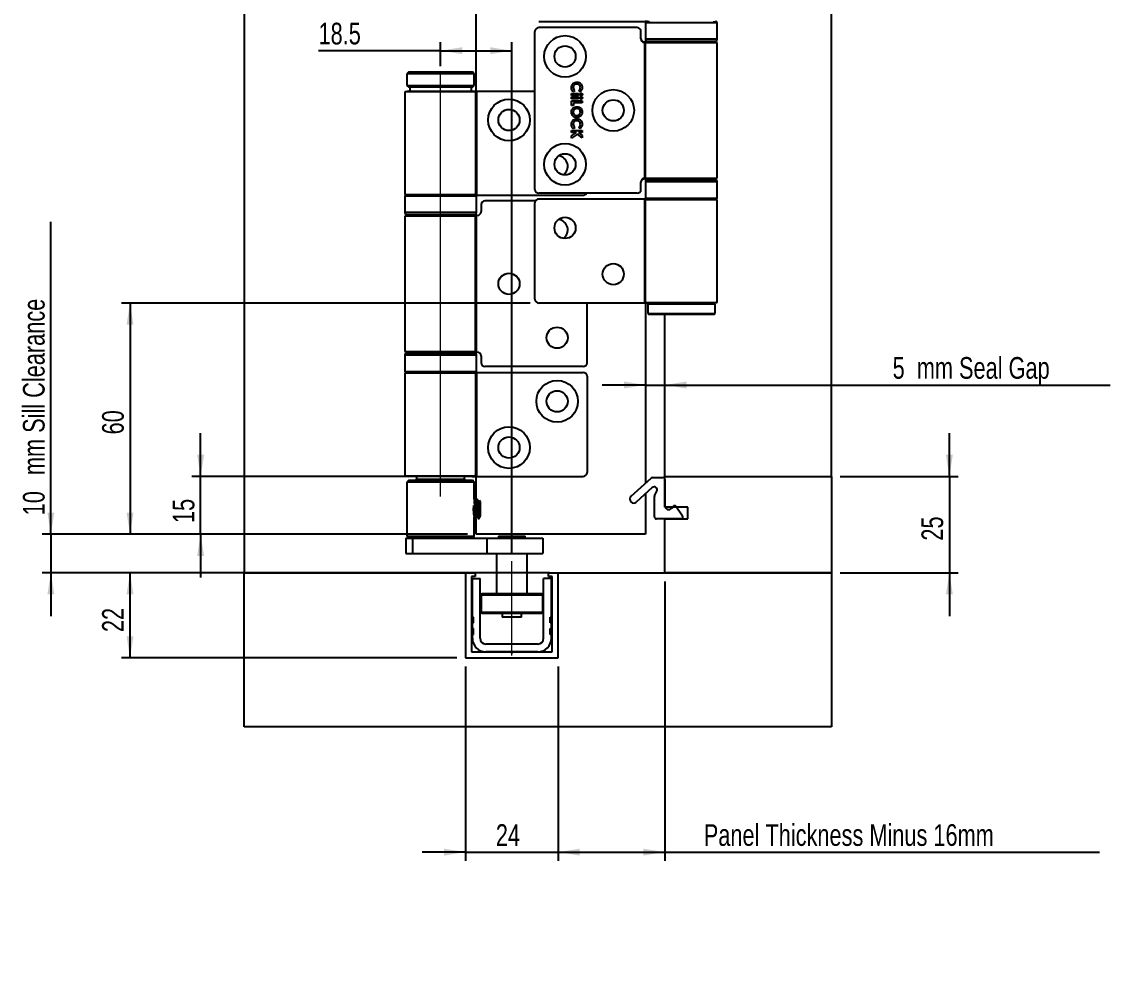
# Paper-space layout 'Sheet2' of a CAD drawing. Header units: millimetres. Extents: x 4253 to 10903, y 554 to 20469.
# Drawn here: x 4627 to 10903, y 554 to 5972 of the extents above; entities that cross this region are included whole.
import ezdxf

# ---------------------------------------------------------------- set-up
doc = ezdxf.new("R2010")
doc.units = ezdxf.units.MM
doc.linetypes.add('CENTERX2', pattern=[20.32, 12.7, -2.54, 2.54, -2.54])
doc.layers.add('FORMAT', color=7, linetype='Continuous')
doc.styles.add('SLDTEXTSTYLE0', font='TXT', dxfattribs={"width": 0.75})
doc.dimstyles.new('SLDDIMSTYLE0', dxfattribs={"dimtxt": 125, "dimasz": 125, "dimexe": 0, "dimexo": 0.0625, "dimgap": 31.25, "dimtad": 1, "dimdec": 0, "dimlfac": 0.045, "dimrnd": 1e-09, "dimzin": 12, "dimdsep": 46, "dimtxsty": 'SLDTEXTSTYLE0', "dimsah": 1, "dimcen": 0.09, "dimadec": 0, "dimazin": 3, "dimtfac": 1, "dimtmove": 0, "dimatfit": 0, "dimfxl": 1, "dimfrac": 2, "dimtolj": 1, "dimtzin": 12, "dimarcsym": 0})
doc.dimstyles.new('SLDDIMSTYLE1', dxfattribs={"dimtxt": 125, "dimasz": 125, "dimexe": 0, "dimexo": 0.0625, "dimgap": 31.25, "dimtad": 1, "dimdec": 0, "dimlfac": 0.045, "dimrnd": 1e-09, "dimzin": 12, "dimdsep": 46, "dimtxsty": 'SLDTEXTSTYLE0', "dimsah": 1, "dimcen": 0.09, "dimadec": 0, "dimazin": 3, "dimtfac": 1, "dimtofl": 0, "dimtmove": 0, "dimatfit": 3, "dimfxl": 1, "dimfrac": 2, "dimtolj": 1, "dimtzin": 12, "dimarcsym": 0})
doc.dimstyles.new('SLDDIMSTYLE2', dxfattribs={"dimtxt": 125, "dimasz": 125, "dimexe": 0, "dimexo": 0.0625, "dimgap": 31.25, "dimtad": 1, "dimdec": 1, "dimlfac": 0.045, "dimrnd": 1e-09, "dimzin": 12, "dimdsep": 46, "dimtxsty": 'SLDTEXTSTYLE0', "dimsah": 1, "dimcen": 0.09, "dimadec": 0, "dimazin": 3, "dimtfac": 1, "dimtofl": 0, "dimtmove": 0, "dimatfit": 3, "dimfxl": 1, "dimfrac": 2, "dimtolj": 1, "dimtzin": 12, "dimarcsym": 0})

# ---------------------------------------------------------------- blocks, each defined once
blk = doc.blocks.new('_D_35')
at = {"layer": 'FORMAT', "color": 7, "ltscale": 50}
for p, q in [((7041.8, 5715.5), (7041.8, 5855.3)), ((7452.9, 2911), (7452.9, 5855.3)), ((7041.8, 5805.3), (6338, 5805.3)), ((7041.8, 5805.3), (7452.9, 5805.3))]:
    blk.add_line(p, q, dxfattribs=at)
for points in [[(7041.8, 5805.3), (7166.8, 5785.3), (7166.8, 5825.3)], [(7452.9, 5805.3), (7327.9, 5825.3), (7327.9, 5785.3)]]:
    blk.add_solid(points, dxfattribs=at)
at = {"layer": 'FORMAT', "color": 7, "ltscale": 50, "insert": (6338, 5966.5), "char_height": 125, "attachment_point": 1, "style": 'SLDTEXTSTYLE0'}
blk.add_mtext('18.5', dxfattribs=at)
blk = doc.blocks.new('_D_36')
at = {"layer": 'FORMAT', "color": 7, "ltscale": 50}
for p, q in [((5658.3, 3349.9), (5658.3, 3599.9)), ((7173.2, 3349.9), (5608.3, 3349.9)), ((5658.3, 3016.6), (5658.3, 3349.9)), ((7196.2, 3016.6), (5608.3, 3016.6)), ((5658.3, 3016.6), (5658.3, 2766.6))]:
    blk.add_line(p, q, dxfattribs=at)
for points in [[(5658.3, 3349.9), (5678.3, 3474.9), (5638.3, 3474.9)], [(5658.3, 3016.6), (5638.3, 2891.6), (5678.3, 2891.6)]]:
    blk.add_solid(points, dxfattribs=at)
at = {"layer": 'FORMAT', "color": 7, "ltscale": 50, "insert": (5497.2, 3081.5), "char_height": 125, "attachment_point": 1, "rotation": 90, "style": 'SLDTEXTSTYLE0'}
blk.add_mtext('15', dxfattribs=at)
blk = doc.blocks.new('_D_37')
at = {"layer": 'FORMAT', "color": 7, "ltscale": 50}
for p, q in [((4794.7, 3016.6), (4794.7, 4817.6)), ((7196.2, 3016.6), (4744.7, 3016.6)), ((4794.7, 3016.6), (4794.7, 2794.4)), ((7669.6, 2794.4), (4744.7, 2794.4)), ((4794.7, 2794.4), (4794.7, 2544.4))]:
    blk.add_line(p, q, dxfattribs=at)
for points in [[(4794.7, 3016.6), (4814.7, 3141.6), (4774.7, 3141.6)], [(4794.7, 2794.4), (4774.7, 2669.4), (4814.7, 2669.4)]]:
    blk.add_solid(points, dxfattribs=at)
at = {"layer": 'FORMAT', "color": 7, "ltscale": 50, "char_height": 125, "attachment_point": 1, "rotation": 90, "style": 'SLDTEXTSTYLE0'}
for s, insert in [('mm Sill Clearance', (4633.6, 3357.7)), ('10', (4633.6, 3126.1))]:
    blk.add_mtext(s, dxfattribs=dict(at, insert=insert))
blk = doc.blocks.new('_D_38')
at = {"layer": 'FORMAT', "color": 7, "ltscale": 50}
for p, q in [((8224, 3877.3), (7974, 3877.3)), ((8224, 3877.3), (8335.1, 3877.3)), ((8335.1, 3877.3), (10903.2, 3877.3))]:
    blk.add_line(p, q, dxfattribs=at)
for points in [[(8224, 3877.3), (8099, 3897.3), (8099, 3857.3)], [(8335.1, 3877.3), (8460.1, 3857.3), (8460.1, 3897.3)]]:
    blk.add_solid(points, dxfattribs=at)
at = {"layer": 'FORMAT', "color": 7, "ltscale": 50, "char_height": 125, "attachment_point": 1, "style": 'SLDTEXTSTYLE0'}
for s, insert in [('5', (9648.3, 4038.4)), ('mm Seal Gap', (9787.6, 4038.4))]:
    blk.add_mtext(s, dxfattribs=dict(at, insert=insert))
blk = doc.blocks.new('_D_39')
at = {"layer": 'FORMAT', "color": 7, "ltscale": 50}
for p, q in [((9975.8, 3349.9), (9975.8, 3599.9)), ((9345.1, 3349.9), (10025.8, 3349.9)), ((9975.8, 3349.9), (9975.8, 2794.4)), ((9345.1, 2794.4), (10025.8, 2794.4)), ((9975.8, 2794.4), (9975.8, 2544.4))]:
    blk.add_line(p, q, dxfattribs=at)
for points in [[(9975.8, 3349.9), (9995.8, 3474.9), (9955.8, 3474.9)], [(9975.8, 2794.4), (9955.8, 2669.4), (9995.8, 2669.4)]]:
    blk.add_solid(points, dxfattribs=at)
at = {"layer": 'FORMAT', "color": 7, "ltscale": 50, "insert": (9814.6, 2979.8), "char_height": 125, "attachment_point": 1, "rotation": 90, "style": 'SLDTEXTSTYLE0'}
blk.add_mtext('25', dxfattribs=at)
blk = doc.blocks.new('_D_40')
at = {"layer": 'FORMAT', "color": 7, "ltscale": 50}
for p, q in [((7186.2, 2253.3), (7186.2, 1133.3)), ((7719.6, 2253.3), (7719.6, 1133.3)), ((7186.2, 1183.3), (6936.2, 1183.3)), ((7186.2, 1183.3), (7719.6, 1183.3)), ((7719.6, 1183.3), (7969.6, 1183.3))]:
    blk.add_line(p, q, dxfattribs=at)
for points in [[(7186.2, 1183.3), (7061.2, 1203.3), (7061.2, 1163.3)], [(7719.6, 1183.3), (7844.6, 1163.3), (7844.6, 1203.3)]]:
    blk.add_solid(points, dxfattribs=at)
at = {"layer": 'FORMAT', "color": 7, "ltscale": 50, "insert": (7360.5, 1344.4), "char_height": 125, "attachment_point": 1, "style": 'SLDTEXTSTYLE0'}
blk.add_mtext('24', dxfattribs=at)
blk = doc.blocks.new('_D_41')
at = {"layer": 'FORMAT', "color": 7, "ltscale": 50}
for p, q in [((7136.2, 2794.4), (5201.1, 2794.4)), ((5251.1, 2303.3), (5251.1, 2794.4)), ((7136.2, 2303.3), (5201.1, 2303.3))]:
    blk.add_line(p, q, dxfattribs=at)
for points in [[(5251.1, 2794.4), (5231.1, 2669.4), (5271.1, 2669.4)], [(5251.1, 2303.3), (5271.1, 2428.3), (5231.1, 2428.3)]]:
    blk.add_solid(points, dxfattribs=at)
at = {"layer": 'FORMAT', "color": 7, "ltscale": 50, "insert": (5090, 2452.5), "char_height": 125, "attachment_point": 1, "rotation": 90, "style": 'SLDTEXTSTYLE0'}
blk.add_mtext('22', dxfattribs=at)
blk = doc.blocks.new('_D_42')
at = {"layer": 'FORMAT', "color": 1, "ltscale": 50}
for p, q in [((8335.1, 2744.4), (8335.1, 1133.3)), ((7719.6, 2253.3), (7719.6, 1133.3)), ((7719.6, 1183.3), (8335.1, 1183.3)), ((8335.1, 1183.3), (10842.1, 1183.3))]:
    blk.add_line(p, q, dxfattribs=at)
for points in [[(7719.6, 1183.3), (7844.6, 1163.3), (7844.6, 1203.3)], [(8335.1, 1183.3), (8210.1, 1203.3), (8210.1, 1163.3)]]:
    blk.add_solid(points, dxfattribs=at)
at = {"layer": 'FORMAT', "color": 1, "ltscale": 50, "insert": (8559.7, 1344.4), "char_height": 125, "attachment_point": 1, "style": 'SLDTEXTSTYLE0'}
blk.add_mtext('Panel Thickness Minus 16mm', dxfattribs=at)
blk = doc.blocks.new('_D_43')
at = {"layer": 'FORMAT', "color": 7, "ltscale": 50}
for p, q in [((7558.5, 4349.9), (5201.1, 4349.9)), ((5251.1, 4349.9), (5251.1, 3016.6)), ((7196.2, 3016.6), (5201.1, 3016.6))]:
    blk.add_line(p, q, dxfattribs=at)
for points in [[(5251.1, 4349.9), (5231.1, 4224.9), (5271.1, 4224.9)], [(5251.1, 3016.6), (5271.1, 3141.6), (5231.1, 3141.6)]]:
    blk.add_solid(points, dxfattribs=at)
at = {"layer": 'FORMAT', "color": 7, "ltscale": 50, "insert": (5090, 3592.3), "char_height": 125, "attachment_point": 1, "rotation": 90, "style": 'SLDTEXTSTYLE0'}
blk.add_mtext('60', dxfattribs=at)

psp = doc.layouts.new('Sheet2')

# ---------------------------------------------------------------- linework, layer by layer
at = {"color": 7, "linetype": 'Continuous', "lineweight": 25, "ltscale": 50}
for p, q in [((5908.46, 17349.92), (5908.46, 2794.37)), ((7246.24, 5572.14), (7246.24, 14683.26)), ((9295.13, 3349.92), (9295.13, 8932.74)), ((8229.58, 5972.14), (7608.46, 5972.14)), ((8246.24, 5972.14), (8224.02, 5976.06)), ((8224.02, 5972.14), (8224.02, 5855.48)), ((8224.02, 5966.59), (8224.02, 5873.12)), ((8637.35, 5966.59), (8224.02, 5966.59)), ((8615.13, 5972.14), (8637.35, 5976.06)), ((8637.35, 5873.12), (8637.35, 5966.59)), ((7586.24, 5005.48), (7586.24, 5916.59)), ((8175.13, 5938.81), (7608.46, 5938.81)), ((8197.35, 5874.12), (8197.35, 5916.59)), ((8219.58, 5854.86), (8223.09, 5855.48)), ((8219.58, 5855.48), (8219.58, 5854.86)), ((8219.58, 5855.48), (8223.09, 5855.48)), ((8219.58, 5069.84), (8219.58, 5852.23)), ((8223.09, 5855.48), (8238.46, 5855.48)), ((8224.02, 5873.12), (8637.35, 5873.12)), ((8224.02, 5851.56), (8246.24, 5855.48)), ((8224.02, 5851.56), (8224.02, 5852.23)), ((8637.35, 5851.56), (8224.02, 5851.56)), ((8224.02, 5070.51), (8224.02, 5851.56)), ((8224.36, 5871.22), (8228.06, 5861.03)), ((8637.02, 5871.22), (8224.36, 5871.22)), ((8228.06, 5861.03), (8610.02, 5861.03)), ((8236.44, 5861.03), (8238.46, 5855.48)), ((8622.91, 5855.48), (8238.46, 5855.48)), ((8610.02, 5861.03), (8633.31, 5861.03)), ((8637.35, 5851.56), (8615.13, 5855.48)), ((8622.91, 5855.48), (8624.93, 5861.03)), ((8633.31, 5861.03), (8637.02, 5871.22)), ((8637.35, 5070.51), (8637.35, 5851.56)), ((6858.46, 5683.26), (6847.35, 5672.14)), ((6847.35, 5672.14), (6847.35, 5605.48)), ((7032.07, 5672.14), (6847.35, 5672.14)), ((6858.46, 5683.26), (7032.63, 5683.26)), ((7236.24, 5672.14), (7032.07, 5672.14)), ((7032.63, 5683.26), (7225.13, 5683.26)), ((7236.24, 5672.14), (7225.13, 5683.26)), ((7236.24, 5605.48), (7236.24, 5672.14)), ((6847.35, 5605.48), (6858.46, 5594.37)), ((6847.35, 5605.48), (7032.07, 5605.48)), ((7032.63, 5594.37), (6858.46, 5594.37)), ((6864.02, 5594.37), (6864.02, 5572.14)), ((7032.07, 5605.48), (7236.24, 5605.48)), ((7225.13, 5594.37), (7032.63, 5594.37)), ((7219.58, 5572.14), (7219.58, 5594.37)), ((7225.13, 5594.37), (7236.24, 5605.48)), ((6857.35, 5572.14), (6835.13, 5568.23)), ((6835.13, 5568.23), (6835.13, 4976.06)), ((7245.13, 5568.23), (6835.13, 5568.23)), ((6857.35, 5572.14), (7223.21, 5572.14)), ((7223.21, 5572.14), (7586.24, 5572.14)), ((7245.13, 4976.06), (7245.13, 5568.23)), ((7249.5, 5567.57), (7249.5, 4976.71)), ((7797.35, 5547.7), (7797.35, 5558.47)), ((7797.35, 5558.47), (7836.76, 5558.47)), ((7836.76, 5547.7), (7797.35, 5547.7)), ((7797.35, 5538.47), (7836.76, 5538.47)), ((7797.35, 5527.7), (7797.35, 5538.47)), ((7836.76, 5527.7), (7797.35, 5527.7)), ((7815.31, 5574.83), (7807.27, 5567.17)), ((7836.76, 5558.47), (7836.76, 5547.7)), ((7836.76, 5538.47), (7836.76, 5527.7)), ((7846.94, 5566.93), (7839.4, 5574.83)), ((7797.35, 5488.47), (7797.35, 5516.16)), ((7797.35, 5516.16), (7857.35, 5516.16)), ((7808.12, 5488.47), (7797.35, 5488.47)), ((7808.12, 5505.39), (7808.12, 5488.47)), ((7857.35, 5505.39), (7808.12, 5505.39)), ((7857.35, 5516.16), (7857.35, 5505.39)), ((7797.35, 5333.85), (7797.35, 5344.62)), ((7797.35, 5344.62), (7857.35, 5344.62)), ((7815.31, 5363.29), (7807.27, 5355.63)), ((7846.94, 5355.39), (7839.4, 5363.29)), ((7857.35, 5344.62), (7857.35, 5333.85)), ((7825.49, 5333.85), (7797.35, 5333.85)), ((7797.35, 5314.13), (7825.49, 5333.85)), ((7830.82, 5324.62), (7797.35, 5301.16)), ((7797.35, 5301.16), (7797.35, 5314.13)), ((7857.35, 5303.24), (7830.82, 5324.62)), ((7836.24, 5333.85), (7857.35, 5316.83)), ((7857.35, 5333.85), (7836.24, 5333.85)), ((7857.35, 5316.83), (7857.35, 5303.24)), ((8197.35, 5005.48), (8197.35, 5047.94)), ((8223.09, 5066.59), (8219.58, 5067.21)), ((8219.58, 5067.21), (8219.58, 5066.59)), ((8223.09, 5066.59), (8219.58, 5066.59)), ((8238.46, 5066.59), (8223.09, 5066.59)), ((8246.24, 5066.59), (8224.02, 5070.51)), ((8224.02, 5070.51), (8637.35, 5070.51)), ((8224.02, 5069.84), (8224.02, 5070.51)), ((8224.02, 5066.59), (8224.02, 4949.92)), ((8224.02, 5048.94), (8224.02, 4955.48)), ((8504.26, 5048.94), (8224.02, 5048.94)), ((8228.06, 5061.03), (8224.36, 5050.84)), ((8224.36, 5050.84), (8504.14, 5050.84)), ((8633.31, 5061.03), (8228.06, 5061.03)), ((8238.46, 5066.59), (8236.44, 5061.03)), ((8238.46, 5066.59), (8622.91, 5066.59)), ((8504.14, 5050.84), (8637.02, 5050.84)), ((8637.35, 5048.94), (8504.26, 5048.94)), ((8615.13, 5066.59), (8637.35, 5070.51)), ((8624.93, 5061.03), (8622.91, 5066.59)), ((8637.02, 5050.84), (8633.31, 5061.03)), ((8637.35, 4955.48), (8637.35, 5048.94)), ((6835.13, 4976.06), (6857.35, 4972.14)), ((6835.13, 4976.06), (7245.13, 4976.06)), ((6835.13, 4966.59), (6835.13, 4873.12)), ((6878.81, 4966.59), (6835.13, 4966.59)), ((6840.69, 4972.14), (6883.19, 4972.14)), ((7248.46, 4966.59), (6878.81, 4966.59)), ((6883.19, 4972.14), (7240.13, 4972.14)), ((7240.13, 4972.14), (7864.02, 4972.14)), ((7246.24, 4971.03), (7246.24, 4972.14)), ((7248.46, 4873.12), (7248.46, 4966.59)), ((8175.13, 4983.26), (7608.46, 4983.26)), ((7275.13, 4916.59), (7275.13, 4877.7)), ((7589.22, 4938.81), (7297.35, 4938.81)), ((7586.24, 4372.14), (7586.24, 4927.7)), ((8229.58, 4949.92), (7608.46, 4949.92)), ((8219.58, 4945.22), (8224.02, 4946)), ((8219.58, 4354.62), (8219.58, 4945.22)), ((8224.02, 4955.48), (8504.26, 4955.48)), ((8224.02, 4946), (8246.24, 4949.92)), ((8637.35, 4946), (8224.02, 4946)), ((8224.02, 4353.84), (8224.02, 4946)), ((8502.29, 4949.92), (8229.58, 4949.92)), ((8631.8, 4949.92), (8502.29, 4949.92)), ((8504.26, 4955.48), (8637.35, 4955.48)), ((8637.35, 4946), (8615.13, 4949.92)), ((8637.35, 4353.84), (8637.35, 4946)), ((6835.13, 4873.12), (6878.81, 4873.12)), ((6857.35, 4855.48), (6835.13, 4851.56)), ((6835.13, 4851.56), (6835.13, 4070.51)), ((7243.95, 4851.56), (6835.13, 4851.56)), ((6835.47, 4871.22), (6839.18, 4861.03)), ((6879.07, 4871.22), (6835.47, 4871.22)), ((6839.18, 4861.03), (7244.42, 4861.03)), ((6847.55, 4861.03), (6849.58, 4855.48)), ((7231.5, 4855.48), (6849.58, 4855.48)), ((6878.81, 4873.12), (7248.46, 4873.12)), ((7248.13, 4871.22), (6879.07, 4871.22)), ((7222.21, 4855.48), (7243.95, 4851.56)), ((7249.5, 4855.48), (7231.5, 4855.48)), ((7234.02, 4855.48), (7236.04, 4861.03)), ((7243.95, 4070.51), (7243.95, 4851.56)), ((7244.42, 4861.03), (7248.13, 4871.22)), ((7246.24, 4855.48), (7246.24, 4866.04)), ((7249.5, 4066.59), (7249.5, 4855.48)), ((7252.91, 4855.48), (7249.5, 4855.48)), ((8242.91, 4349.92), (7608.46, 4349.92)), ((7886.24, 4005.48), (7886.24, 4349.92)), ((8224.02, 4353.84), (8219.58, 4354.62)), ((8224.02, 4353.84), (8637.35, 4353.84)), ((8246.24, 4349.92), (8224.02, 4353.84)), ((8224.02, 4349.92), (8224.02, 3310.74)), ((8242.91, 4349.92), (8236.24, 4343.26)), ((8236.24, 4343.26), (8236.24, 4289.92)), ((8573, 4343.26), (8236.24, 4343.26)), ((8242.91, 4349.92), (8568.12, 4349.92)), ((8568.12, 4349.92), (8618.46, 4349.92)), ((8625.13, 4343.26), (8573, 4343.26)), ((8615.13, 4349.92), (8637.35, 4353.84)), ((8625.13, 4343.26), (8618.46, 4349.92)), ((8625.13, 4289.92), (8625.13, 4343.26)), ((8236.24, 4289.92), (8242.91, 4283.26)), ((8236.24, 4289.92), (8573, 4289.92)), ((8568.12, 4283.26), (8242.91, 4283.26)), ((8335.13, 3349.92), (8335.13, 4283.26)), ((8618.46, 4283.26), (8568.12, 4283.26)), ((8573, 4289.92), (8625.13, 4289.92)), ((8618.46, 4283.26), (8625.13, 4289.92)), ((6835.13, 4070.51), (6857.35, 4066.59)), ((6835.13, 4070.51), (7243.95, 4070.51)), ((6835.13, 4048.94), (6835.13, 3955.48)), ((7248.46, 4048.94), (6835.13, 4048.94)), ((6839.18, 4061.03), (6835.47, 4050.84)), ((6835.47, 4050.84), (7248.13, 4050.84)), ((7116.4, 4061.03), (6839.18, 4061.03)), ((6849.58, 4066.59), (6847.55, 4061.03)), ((6849.58, 4066.59), (6862.96, 4066.59)), ((6862.96, 4066.59), (7231.5, 4066.59)), ((7244.42, 4061.03), (7116.4, 4061.03)), ((7243.95, 4070.51), (7222.21, 4066.59)), ((7231.5, 4066.59), (7249.5, 4066.59)), ((7236.04, 4061.03), (7234.02, 4066.59)), ((7248.13, 4050.84), (7244.42, 4061.03)), ((7246.24, 4056.03), (7246.24, 4066.59)), ((7248.46, 3955.48), (7248.46, 4048.94)), ((7249.5, 4066.59), (7252.91, 4066.59)), ((7275.13, 4044.37), (7275.13, 4005.48)), ((6835.13, 3955.48), (7248.46, 3955.48)), ((7864.02, 3983.26), (7297.35, 3983.26)), ((6857.35, 3949.92), (6835.13, 3946)), ((6835.13, 3946), (6835.13, 3353.84)), ((7245.13, 3946), (6835.13, 3946)), ((7240.13, 3949.92), (6840.69, 3949.92)), ((7240.13, 3949.92), (7864.02, 3949.92)), ((7245.13, 3353.84), (7245.13, 3946)), ((7246.24, 3949.92), (7246.24, 3951.03)), ((7249.5, 3945.35), (7249.5, 3354.49)), ((7886.24, 3927.7), (7886.24, 3372.14)), ((6835.13, 3353.84), (6857.35, 3349.92)), ((6835.13, 3353.84), (7245.13, 3353.84)), ((6858.46, 3327.7), (6847.35, 3316.59)), ((7223.21, 3349.92), (6857.35, 3349.92)), ((6858.46, 3327.7), (7225.13, 3327.7)), ((6902.91, 3349.92), (6902.91, 3334.37)), ((6902.91, 3334.37), (7180.69, 3334.37)), ((7180.69, 3334.37), (7180.69, 3349.92)), ((7223.21, 3349.92), (7864.02, 3349.92)), ((7236.24, 3316.59), (7225.13, 3327.7)), ((7246.24, 3207.18), (7246.24, 3349.92)), ((8140.26, 3235.33), (8256.96, 3340.4)), ((8264.4, 3343.26), (8324.02, 3343.26)), ((8335.13, 3349.92), (9295.13, 3349.92)), ((8335.13, 3172.14), (8335.13, 3349.92)), ((8335.13, 3332.14), (8335.13, 3181.03)), ((9295.13, 3349.92), (9295.13, 2794.37)), ((6847.35, 3316.59), (6847.35, 3005.48)), ((7236.24, 3316.59), (6847.35, 3316.59)), ((7236.24, 3216.59), (7236.24, 3316.59)), ((8262.5, 3285.59), (8170, 3202.3)), ((8276.17, 3238.17), (8289.1, 3265.9)), ((7253.82, 3216.59), (7251.6, 3216.59)), ((7270.32, 3205.48), (7266.43, 3211.04)), ((7270.32, 3205.48), (7270.32, 3122.97)), ((8224.02, 3250.94), (8224.02, 3016.59)), ((8275.13, 3116.59), (8275.13, 3233.47)), ((8468.46, 3172.14), (8335.13, 3172.14)), ((8374.73, 3167.19), (8382.43, 3176.85)), ((8400.22, 3176.3), (8437.57, 3122.96)), ((8468.46, 3105.48), (8468.46, 3172.14)), ((7236.24, 3005.48), (7236.24, 3114.99)), ((7242.71, 3105.48), (7244.93, 3105.48)), ((7246.24, 3016.59), (7246.24, 3105.62)), ((7262.54, 3105.57), (7263.54, 3107.05)), ((7262.54, 3105.57), (7262.54, 3105.48)), ((8428.46, 3105.48), (8286.24, 3105.48)), ((8335.13, 2794.37), (8335.13, 3105.48)), ((8335.13, 3105.48), (8468.46, 3105.48)), ((8224.02, 3016.59), (7246.24, 3016.59)), ((6841.8, 2994.37), (6841.8, 2905.48)), ((6841.8, 2994.37), (6880.34, 2994.37)), ((6847.35, 3005.48), (6858.46, 2994.37)), ((6847.35, 3005.48), (7236.24, 3005.48)), ((6880.34, 2994.37), (6880.34, 2905.48)), ((6880.34, 2994.37), (7309.39, 2994.37)), ((7225.13, 2994.37), (7236.24, 3005.48)), ((7309.39, 2994.37), (7309.39, 2905.48)), ((7309.39, 2994.37), (7630.69, 2994.37)), ((7375.69, 3005.48), (7375.69, 2994.37)), ((7375.69, 3005.48), (7530.13, 3005.48)), ((7530.13, 2994.37), (7530.13, 3005.48)), ((7630.69, 2994.37), (7630.69, 2905.48)), ((6841.8, 2905.48), (6880.34, 2905.48)), ((6880.34, 2905.48), (7309.39, 2905.48)), ((6930.69, 2905.48), (6930.69, 2904.37)), ((7152.91, 2904.37), (6930.69, 2904.37)), ((7152.91, 2904.37), (7152.91, 2905.48)), ((7309.39, 2905.48), (7630.69, 2905.48)), ((7364.02, 2905.48), (7364.02, 2672.14)), ((7541.8, 2672.14), (7541.8, 2905.48)), ((5908.46, 1905.48), (5908.46, 2794.37)), ((5908.46, 2794.37), (7186.24, 2794.37)), ((7186.24, 2794.37), (7186.24, 2303.26)), ((7186.24, 2794.37), (7241.8, 2794.37)), ((7241.8, 2772.14), (7219.58, 2772.14)), ((7219.58, 2772.14), (7219.58, 2338.81)), ((7241.8, 2794.37), (7241.8, 2772.14)), ((7664.02, 2772.14), (7664.02, 2794.37)), ((7664.02, 2794.37), (7719.58, 2794.37)), ((7686.24, 2772.14), (7664.02, 2772.14)), ((7686.24, 2338.81), (7686.24, 2772.14)), ((7719.58, 2303.26), (7719.58, 2794.37)), ((7719.58, 2794.37), (9295.13, 2794.37)), ((9295.13, 2794.37), (8335.13, 2794.37)), ((9295.13, 2794.37), (9295.13, 1905.48)), ((7225.13, 2538.81), (7225.13, 2761.03)), ((7225.13, 2761.03), (7269.58, 2761.03)), ((7269.58, 2416.59), (7269.58, 2761.03)), ((7636.24, 2416.59), (7636.24, 2761.03)), ((7680.69, 2761.03), (7636.24, 2761.03)), ((7680.69, 2538.81), (7680.69, 2761.03)), ((7275.13, 2665.48), (7275.13, 2567.7)), ((7630.69, 2665.48), (7275.13, 2665.48)), ((7630.69, 2567.7), (7630.69, 2665.48)), ((7231.8, 2538.81), (7225.13, 2538.81)), ((7231.8, 2505.48), (7231.8, 2538.81)), ((7275.13, 2567.7), (7630.69, 2567.7)), ((7397.91, 2561.03), (7397.91, 2538.81)), ((7507.91, 2538.81), (7397.91, 2538.81)), ((7507.91, 2538.81), (7507.91, 2561.03)), ((7674.02, 2538.81), (7680.69, 2538.81)), ((7674.02, 2505.48), (7674.02, 2538.81)), ((7225.13, 2472.14), (7225.13, 2505.48)), ((7225.13, 2505.48), (7231.8, 2505.48)), ((7231.8, 2472.14), (7225.13, 2472.14)), ((7231.8, 2438.81), (7231.8, 2472.14)), ((7680.69, 2505.48), (7674.02, 2505.48)), ((7674.02, 2472.14), (7680.69, 2472.14)), ((7674.02, 2438.81), (7674.02, 2472.14)), ((7680.69, 2472.14), (7680.69, 2505.48)), ((7225.13, 2416.59), (7225.13, 2438.81)), ((7225.13, 2438.81), (7231.8, 2438.81)), ((7680.69, 2438.81), (7674.02, 2438.81)), ((7680.69, 2416.59), (7680.69, 2438.81)), ((7219.58, 2338.81), (7444.02, 2338.81)), ((7602.91, 2383.26), (7302.91, 2383.26)), ((7602.91, 2338.81), (7302.91, 2338.81)), ((7444.02, 2338.81), (7452.91, 2329.92)), ((7452.91, 2329.92), (7461.8, 2338.81)), ((7461.8, 2338.81), (7686.24, 2338.81)), ((7186.24, 2303.26), (7719.58, 2303.26)), ((9295.13, 1905.48), (5908.46, 1905.48))]:
    psp.add_line(p, q, dxfattribs=at)
at = {"color": 7, "linetype": 'Continuous', "lineweight": 25, "ltscale": 50, "flags": 128}
psp.add_lwpolyline([(7251.6, 3215.98), (7251.83, 3216.42), (7252.81, 3211.49), (7253.57, 3203.53), (7254.35, 3192.48), (7255.43, 3172.64), (7256.52, 3151.89), (7257.49, 3133.56), (7258.53, 3118.33), (7259.51, 3108.69), (7260.54, 3105.49), (7261.53, 3109.26), (7261.53, 3109.26)], dxfattribs=at)
at = {"color": 7, "linetype": 'Continuous', "lineweight": 25, "ltscale": 2500}
for centre, radius in [((7759.58, 5772.14), 120), ((7759.58, 5772.14), 61.11), ((7436.24, 5405.48), 120), ((8037.35, 5461.03), 120), ((7436.24, 5405.48), 61.11), ((8037.35, 5461.03), 61.11), ((7759.58, 5149.92), 120), ((7759.58, 5149.92), 61.11), ((7759.58, 4783.26), 61.11), ((7436.24, 4461.03), 61.11), ((8037.35, 4516.59), 61.11), ((7714.02, 4149.92), 61.11), ((7714.02, 3783.26), 120), ((7714.02, 3783.26), 61.11), ((7436.24, 3516.59), 120), ((7436.24, 3516.59), 61.11)]:
    psp.add_circle(centre, radius, dxfattribs=at)
for centre, radius, start, end in [((8229.58, 5966.59), 5.56, 90, 180), ((8631.8, 5966.59), 5.56, 0, 90), ((7608.46, 5916.59), 22.22, 90, 180), ((8175.13, 5916.59), 22.22, 0, 90), ((8219.58, 5877.7), 22.22, 180, 270), ((8229.58, 5873.12), 5.56, 180, 200), ((8631.8, 5873.12), 5.56, 340, 0), ((7714.02, 5138.81), 61.11, 306.26714, 81.146782), ((8219.58, 5044.37), 22.22, 90, 180), ((8229.58, 5048.94), 5.56, 160, 180), ((8631.8, 5048.94), 5.56, 0, 20), ((6840.69, 4966.59), 5.56, 90, 180), ((7242.91, 4966.59), 5.56, 0, 90), ((7608.46, 5005.48), 22.22, 180, 270), ((7864.02, 4994.37), 22.22, 270, 330), ((8175.13, 5005.48), 22.22, 270, 0), ((7297.35, 4916.59), 22.22, 90, 180), ((7608.46, 4927.7), 22.22, 90, 180), ((8229.58, 4955.48), 5.56, 180, 270), ((8631.8, 4955.48), 5.56, 270, 0), ((6840.69, 4873.12), 5.56, 180, 200), ((7242.91, 4873.12), 5.56, 340, 0), ((7252.91, 4877.7), 22.22, 270, 0), ((7714.02, 4772.14), 61.11, 306.26714, 81.146782), ((7608.46, 4372.14), 22.22, 180, 270), ((6840.69, 4048.94), 5.56, 160, 180), ((7242.91, 4048.94), 5.56, 0, 20), ((7252.91, 4044.37), 22.22, 0, 90), ((6840.69, 3955.48), 5.56, 180, 270), ((7242.91, 3955.48), 5.56, 270, 0), ((7297.35, 4005.48), 22.22, 180, 270), ((7864.02, 4005.48), 22.22, 270, 0), ((7864.02, 3927.7), 22.22, 0, 90), ((6896.24, 3334.37), 6.67, 270, 0), ((7187.35, 3334.37), 6.67, 180, 270), ((7864.02, 3372.14), 22.22, 270, 0), ((8264.4, 3332.14), 11.11, 90, 132), ((8324.02, 3332.14), 11.11, 0, 90), ((8273.8, 3273.04), 16.89, 335, 132), ((8155.13, 3218.81), 22.22, 132, 312), ((8286.24, 3233.47), 11.11, 155, 180), ((8357.35, 3181.03), 22.22, 180, 321.455427), ((8391.12, 3169.92), 11.11, 35, 141.455427), ((8286.24, 3116.59), 11.11, 180, 270), ((8428.46, 3116.59), 11.11, 270, 35), ((7281.8, 2665.48), 6.67, 90, 180), ((7624.02, 2665.48), 6.67, 0, 90), ((7281.8, 2567.7), 6.67, 180, 270), ((7624.02, 2567.7), 6.67, 270, 0), ((7302.91, 2416.59), 77.78, 180, 270), ((7302.91, 2416.59), 33.33, 180, 270), ((7602.91, 2416.59), 33.33, 270, 0), ((7602.91, 2416.59), 77.78, 270, 0)]:
    psp.add_arc(centre, radius, start, end, dxfattribs=at)
for centre, major_axis, ratio, start_param, end_param in [((8219.58, 5874.12), (0, -22.57), 0.9848078, 4.712389, 6.0935967), ((8224.02, 5986.95), (-187.13, -33), 0.7016738, 1.401902, 1.4241255), ((8219.58, 5047.94), (0, -22.57), 0.9848078, 3.3311813, 4.712389), ((8224.02, 4935.12), (187.13, -33), 0.7016738, 1.7174672, 1.7396906)]:
    psp.add_ellipse(centre, major_axis=major_axis, ratio=ratio, start_param=start_param, end_param=end_param, dxfattribs=at)
at = {"color": 7, "linetype": 'Continuous', "lineweight": 25, "ltscale": 50}
for points, knots in [([(8215.39, 5851.96), (8216.75, 5852.84), (8218.14, 5853.74), (8219.54, 5854.83), (8219.58, 5854.86)], [0, 0, 0, 0, 0.97569816, 1, 1, 1, 1]), ([(8224.02, 5852.23), (8223.97, 5852.26), (8223.87, 5852.32), (8223.11, 5852.36), (8221.99, 5852.35), (8220.74, 5852.31), (8219.91, 5852.25), (8219.58, 5852.23)], [0, 0, 0, 0, 0.2141706, 0.4283602, 0.6421471, 0.8557902, 1, 1, 1, 1]), ([(7795.82, 5592.7), (7796.28, 5597.38), (7797.21, 5606.73), (7805.76, 5617.23), (7816.45, 5623.06), (7823.78, 5623.59), (7827.45, 5623.85)], [0, 0, 0, 0, 0.2798292, 0.5591291, 0.7793659, 1, 1, 1, 1]), ([(7807.27, 5567.17), (7803.57, 5571.28), (7796.96, 5578.63), (7796.16, 5588.4), (7795.82, 5592.7)], [0, 0, 0, 0, 0.5598136, 1, 1, 1, 1]), ([(7827.47, 5613.08), (7824.41, 5612.8), (7818.28, 5612.22), (7811.21, 5606.89), (7807.22, 5599.95), (7806.79, 5595.15), (7806.58, 5592.75)], [0, 0, 0, 0, 0.2800347, 0.5592193, 0.7795463, 1, 1, 1, 1]), ([(7806.58, 5592.75), (7807.17, 5588.88), (7808.22, 5581.95), (7813.14, 5577.01), (7815.31, 5574.83)], [0, 0, 0, 0, 0.557474, 1, 1, 1, 1]), ([(7827.45, 5623.85), (7832.1, 5623.38), (7841.4, 5622.43), (7851.79, 5613.91), (7857.82, 5603.44), (7858.54, 5596.17), (7858.89, 5592.53)], [0, 0, 0, 0, 0.2798119, 0.5590514, 0.7795633, 1, 1, 1, 1]), ([(7848.12, 5592.95), (7847.77, 5595.97), (7847.08, 5602.01), (7841.39, 5608.61), (7834.58, 5612.53), (7829.84, 5612.9), (7827.47, 5613.08)], [0, 0, 0, 0, 0.2795925, 0.5591629, 0.7794281, 1, 1, 1, 1]), ([(7839.4, 5574.83), (7842.1, 5577.73), (7846.94, 5582.9), (7847.76, 5589.88), (7848.12, 5592.95)], [0, 0, 0, 0, 0.5600608, 1, 1, 1, 1]), ([(7858.89, 5592.53), (7858.16, 5587.01), (7856.86, 5577.15), (7849.98, 5570.06), (7846.94, 5566.93)], [0, 0, 0, 0, 0.5590203, 1, 1, 1, 1]), ([(7223.21, 5572.14), (7230.72, 5570.84), (7239.49, 5569.32), (7248.25, 5567.79), (7249.5, 5567.57)], [0, 0, 0, 0, 0.8576638, 1, 1, 1, 1]), ([(7245.13, 5568.23), (7245.26, 5568.22), (7245.54, 5568.2), (7246.51, 5568.07), (7247.77, 5567.87), (7248.84, 5567.69), (7249.42, 5567.59), (7249.5, 5567.57)], [0, 0, 0, 0, 0.2380151, 0.4759709, 0.7156259, 0.9588757, 1, 1, 1, 1]), ([(7845.05, 5553.02), (7845.19, 5554.09), (7845.47, 5556.22), (7847.56, 5558.46), (7849.97, 5559.81), (7851.64, 5559.94), (7852.47, 5560.01)], [0, 0, 0, 0, 0.2791964, 0.5589349, 0.7794095, 1, 1, 1, 1]), ([(7852.32, 5546.16), (7851.27, 5546.27), (7849.19, 5546.49), (7846.84, 5548.33), (7845.28, 5550.56), (7845.12, 5552.2), (7845.05, 5553.02)], [0, 0, 0, 0, 0.2798438, 0.5595928, 0.7798336, 1, 1, 1, 1]), ([(7845.05, 5533.02), (7845.19, 5534.09), (7845.47, 5536.22), (7847.56, 5538.46), (7849.97, 5539.81), (7851.64, 5539.94), (7852.47, 5540.01)], [0, 0, 0, 0, 0.2791964, 0.5589349, 0.7794095, 1, 1, 1, 1]), ([(7852.32, 5526.16), (7851.27, 5526.27), (7849.19, 5526.49), (7846.84, 5528.33), (7845.28, 5530.56), (7845.12, 5532.2), (7845.05, 5533.02)], [0, 0, 0, 0, 0.2798438, 0.5595928, 0.7798336, 1, 1, 1, 1]), ([(7859.66, 5553.11), (7859.52, 5552.06), (7859.24, 5549.95), (7857.18, 5547.71), (7854.8, 5546.35), (7853.15, 5546.23), (7852.32, 5546.16)], [0, 0, 0, 0, 0.2792715, 0.558873, 0.77931, 1, 1, 1, 1]), ([(7859.66, 5533.11), (7859.52, 5532.06), (7859.24, 5529.95), (7857.18, 5527.71), (7854.8, 5526.35), (7853.15, 5526.23), (7852.32, 5526.16)], [0, 0, 0, 0, 0.2792715, 0.558873, 0.77931, 1, 1, 1, 1]), ([(7852.47, 5560.01), (7853.51, 5559.89), (7855.59, 5559.67), (7857.94, 5557.83), (7859.43, 5555.56), (7859.58, 5553.92), (7859.66, 5553.11)], [0, 0, 0, 0, 0.2797843, 0.5596196, 0.7798284, 1, 1, 1, 1]), ([(7852.47, 5540.01), (7853.51, 5539.89), (7855.59, 5539.67), (7857.94, 5537.83), (7859.43, 5535.56), (7859.58, 5533.92), (7859.66, 5533.11)], [0, 0, 0, 0, 0.2797843, 0.5596196, 0.7798284, 1, 1, 1, 1]), ([(7795.82, 5450.96), (7796.32, 5455.62), (7797.34, 5464.94), (7806.06, 5475.12), (7816.43, 5481.35), (7823.73, 5481.99), (7827.38, 5482.32)], [0, 0, 0, 0, 0.2796223, 0.5592021, 0.7795699, 1, 1, 1, 1]), ([(7811.2, 5464.17), (7809.71, 5461.92), (7807.05, 5457.89), (7806.73, 5453.1), (7806.58, 5450.99)], [0, 0, 0, 0, 0.5593701, 1, 1, 1, 1]), ([(7827.23, 5471.55), (7823.74, 5471.19), (7817.49, 5470.56), (7813.12, 5466.12), (7811.2, 5464.17)], [0, 0, 0, 0, 0.5593913, 1, 1, 1, 1]), ([(7848.12, 5451.21), (7847.78, 5454.27), (7847.08, 5460.38), (7841.39, 5467.14), (7834.44, 5471.02), (7829.64, 5471.37), (7827.23, 5471.55)], [0, 0, 0, 0, 0.2795868, 0.5591059, 0.7793511, 1, 1, 1, 1]), ([(7827.38, 5482.32), (7832, 5481.76), (7841.23, 5480.65), (7851.6, 5472.26), (7857.81, 5461.92), (7858.53, 5454.67), (7858.89, 5451.04)], [0, 0, 0, 0, 0.279652, 0.5592132, 0.7796517, 1, 1, 1, 1]), ([(7827.17, 5420.01), (7822.57, 5420.52), (7813.36, 5421.54), (7803.12, 5429.93), (7796.77, 5440.11), (7796.13, 5447.34), (7795.82, 5450.96)], [0, 0, 0, 0, 0.279668, 0.5593987, 0.7796238, 1, 1, 1, 1]), ([(7795.82, 5381.16), (7796.28, 5385.84), (7797.21, 5395.19), (7805.76, 5405.69), (7816.45, 5411.53), (7823.78, 5412.05), (7827.45, 5412.32)], [0, 0, 0, 0, 0.2798292, 0.5591291, 0.7793659, 1, 1, 1, 1]), ([(7806.58, 5450.99), (7806.95, 5447.97), (7807.68, 5441.92), (7813.39, 5435.31), (7820.18, 5431.34), (7824.94, 5430.96), (7827.32, 5430.78)], [0, 0, 0, 0, 0.2794346, 0.5591506, 0.7794454, 1, 1, 1, 1]), ([(7827.47, 5401.55), (7824.41, 5401.26), (7818.28, 5400.69), (7811.21, 5395.35), (7807.22, 5388.41), (7806.79, 5383.61), (7806.58, 5381.21)], [0, 0, 0, 0, 0.28003468, 0.55921926, 0.77954627, 1, 1, 1, 1]), ([(7858.89, 5451.04), (7858.31, 5446.42), (7857.15, 5437.17), (7848.44, 5427.07), (7838.09, 5420.91), (7830.81, 5420.31), (7827.17, 5420.01)], [0, 0, 0, 0, 0.2793731, 0.5591765, 0.7795074, 1, 1, 1, 1]), ([(7827.32, 5430.78), (7830.36, 5431.11), (7836.46, 5431.79), (7843.28, 5437.29), (7847.48, 5444.03), (7847.91, 5448.82), (7848.12, 5451.21)], [0, 0, 0, 0, 0.27974999, 0.55944549, 0.77965644, 1, 1, 1, 1]), ([(7827.45, 5412.32), (7832.1, 5411.84), (7841.4, 5410.89), (7851.79, 5402.37), (7857.82, 5391.91), (7858.54, 5384.63), (7858.89, 5380.99)], [0, 0, 0, 0, 0.27981187, 0.55905142, 0.77956331, 1, 1, 1, 1]), ([(7848.12, 5381.41), (7847.77, 5384.43), (7847.08, 5390.47), (7841.39, 5397.07), (7834.58, 5400.99), (7829.84, 5401.36), (7827.47, 5401.55)], [0, 0, 0, 0, 0.27959254, 0.55916287, 0.77942809, 1, 1, 1, 1]), ([(7807.27, 5355.63), (7803.57, 5359.75), (7796.96, 5367.09), (7796.16, 5376.86), (7795.82, 5381.16)], [0, 0, 0, 0, 0.5598136, 1, 1, 1, 1]), ([(7806.58, 5381.21), (7807.17, 5377.34), (7808.22, 5370.41), (7813.14, 5365.47), (7815.31, 5363.29)], [0, 0, 0, 0, 0.55747397, 1, 1, 1, 1]), ([(7839.4, 5363.29), (7842.1, 5366.19), (7846.94, 5371.36), (7847.76, 5378.34), (7848.12, 5381.41)], [0, 0, 0, 0, 0.5600608, 1, 1, 1, 1]), ([(7858.89, 5380.99), (7858.16, 5375.48), (7856.86, 5365.61), (7849.98, 5358.52), (7846.94, 5355.39)], [0, 0, 0, 0, 0.5590203, 1, 1, 1, 1]), ([(8219.58, 5067.21), (8219.54, 5067.24), (8218.14, 5068.33), (8216.75, 5069.23), (8215.39, 5070.1)], [0, 0, 0, 0, 0.02430184, 1, 1, 1, 1]), ([(8219.58, 5069.84), (8220.07, 5069.81), (8221.07, 5069.74), (8222.4, 5069.71), (8223.4, 5069.72), (8223.94, 5069.76), (8224, 5069.82), (8224.02, 5069.84)], [0, 0, 0, 0, 0.21417063, 0.42836022, 0.64214714, 0.8557902, 1, 1, 1, 1]), ([(7249.5, 4976.71), (7248.25, 4976.5), (7239.49, 4974.97), (7230.72, 4973.45), (7223.21, 4972.14)], [0, 0, 0, 0, 0.1423362, 1, 1, 1, 1]), ([(7249.5, 4976.71), (7249, 4976.63), (7247.99, 4976.46), (7246.66, 4976.25), (7245.58, 4976.09), (7245.28, 4976.07), (7245.13, 4976.06)], [0, 0, 0, 0, 0.2464452, 0.4929783, 0.7371219, 1, 1, 1, 1]), ([(7223.21, 3949.92), (7230.72, 3948.62), (7239.49, 3947.1), (7248.25, 3945.57), (7249.5, 3945.35)], [0, 0, 0, 0, 0.8576638, 1, 1, 1, 1]), ([(7245.13, 3946), (7245.26, 3946), (7245.54, 3945.98), (7246.51, 3945.84), (7247.77, 3945.65), (7248.84, 3945.47), (7249.42, 3945.37), (7249.5, 3945.35)], [0, 0, 0, 0, 0.2380151, 0.4759709, 0.7156259, 0.9588757, 1, 1, 1, 1]), ([(7249.5, 3354.49), (7248.25, 3354.28), (7239.49, 3352.75), (7230.72, 3351.23), (7223.21, 3349.92)], [0, 0, 0, 0, 0.1423362, 1, 1, 1, 1]), ([(7249.5, 3354.49), (7249, 3354.41), (7247.99, 3354.23), (7246.66, 3354.02), (7245.58, 3353.87), (7245.28, 3353.85), (7245.13, 3353.84)], [0, 0, 0, 0, 0.2464452, 0.4929783, 0.7371219, 1, 1, 1, 1]), ([(7234.97, 3211.78), (7234.99, 3211.69), (7235.26, 3210.39), (7235.79, 3203.69), (7236.69, 3191.34), (7237.62, 3173.15), (7238.74, 3152.13), (7239.7, 3132.82), (7240.76, 3117.59), (7241.71, 3107.35), (7242.38, 3106.2), (7242.71, 3105.64)], [0, 0, 0, 0, 0.0075589, 0.105988, 0.2047852, 0.3478361, 0.4853707, 0.6142526, 0.7458608, 0.874922, 1, 1, 1, 1]), ([(7236.04, 3216.43), (7236.06, 3216.48), (7236.34, 3217.13), (7236.87, 3214.64), (7237.36, 3210.68), (7238.01, 3203.98), (7238.69, 3194.99), (7239.51, 3179.61), (7240.28, 3164.95), (7241.06, 3150.02), (7241.77, 3135.87), (7242.55, 3123.5), (7243.33, 3113.76), (7244.04, 3107.57), (7244.67, 3104.92), (7245.04, 3105.85), (7245.15, 3106.13)], [0, 0, 0, 0, 0.0072092, 0.0901568, 0.1722445, 0.1786698, 0.3007732, 0.3825683, 0.4660246, 0.5496194, 0.6313993, 0.7149451, 0.7984562, 0.8802399, 0.9638655, 1, 1, 1, 1]), ([(7242.69, 3204.56), (7242.77, 3204.72), (7243.18, 3205.55), (7243.63, 3202.99), (7244.26, 3198.68), (7244.85, 3193.44), (7245.7, 3183.24), (7246.58, 3169.6), (7247.64, 3153.75), (7248.59, 3138.69), (7249.65, 3126.62), (7250.59, 3118.5), (7251.27, 3117.59), (7251.6, 3117.14)], [0, 0, 0, 0, 0.0256538, 0.135833, 0.1569107, 0.2425272, 0.3278238, 0.439723, 0.5537482, 0.6654294, 0.7794806, 0.8913176, 1, 1, 1, 1]), ([(7251.69, 3216.56), (7250.58, 3214.64), (7248.34, 3210.8), (7246.11, 3206.95), (7244.99, 3205.03)], [0, 0, 0, 0, 0.5000522, 1, 1, 1, 1]), ([(7244.99, 3204.74), (7245.19, 3204.62), (7245.64, 3204.34), (7246.29, 3200.29), (7247.07, 3193.47), (7247.92, 3183.23), (7248.8, 3169.6), (7249.86, 3153.75), (7250.81, 3138.67), (7251.87, 3126.69), (7252.71, 3119.18), (7253.27, 3118.3), (7253.49, 3117.96)], [0, 0, 0, 0, 0.0671544, 0.1548518, 0.2445643, 0.3339415, 0.451194, 0.5706742, 0.6876983, 0.8072057, 0.9243931, 1, 1, 1, 1]), ([(7259.84, 3203.95), (7258.73, 3205.82), (7256.49, 3209.54), (7254.26, 3213.25), (7253.15, 3215.1)], [0, 0, 0, 0, 0.4999657, 1, 1, 1, 1]), ([(7253.82, 3216.43), (7253.84, 3216.48), (7254.12, 3217.13), (7254.65, 3214.64), (7255.14, 3210.68), (7255.79, 3203.98), (7256.47, 3194.99), (7257.29, 3179.61), (7258.06, 3164.95), (7258.84, 3150.02), (7259.55, 3135.87), (7260.33, 3123.48), (7261.1, 3113.84), (7261.8, 3107.42), (7262.3, 3106.18), (7262.54, 3105.57)], [0, 0, 0, 0, 0.00752643, 0.09412359, 0.17982302, 0.18653102, 0.31400683, 0.39940081, 0.486529, 0.57380189, 0.65917997, 0.74640166, 0.83358718, 0.91896923, 1, 1, 1, 1]), ([(7260.47, 3204.56), (7260.54, 3204.72), (7260.96, 3205.55), (7261.4, 3202.99), (7262.04, 3198.68), (7262.62, 3193.44), (7263.48, 3183.24), (7264.36, 3169.6), (7265.42, 3153.75), (7266.37, 3138.69), (7267.43, 3126.62), (7268.37, 3118.5), (7269.05, 3117.59), (7269.38, 3117.14)], [0, 0, 0, 0, 0.0256538, 0.135833, 0.1569107, 0.2425272, 0.3278238, 0.439723, 0.5537482, 0.6654294, 0.7794806, 0.8913176, 1, 1, 1, 1]), ([(7266.14, 3210.82), (7266.13, 3210.81), (7265.01, 3208.89), (7263.89, 3206.95), (7262.77, 3205.03)], [0, 0, 0, 0, 0.0044208, 1, 1, 1, 1]), ([(7262.77, 3204.74), (7262.96, 3204.62), (7263.41, 3204.34), (7264.06, 3200.29), (7264.85, 3193.47), (7265.7, 3183.23), (7266.58, 3169.61), (7267.64, 3153.73), (7268.59, 3138.76), (7269.54, 3127.61), (7270.1, 3123.2), (7270.32, 3121.41)], [0, 0, 0, 0, 0.07558357, 0.17428873, 0.27526192, 0.37585767, 0.50782766, 0.64230495, 0.77401777, 0.90852575, 1, 1, 1, 1]), ([(7270.32, 3122.97), (7270.15, 3125.63), (7269.8, 3131.12), (7269.29, 3143.98), (7268.79, 3158.99), (7268.25, 3174.75), (7267.77, 3189.52), (7267.23, 3201.46), (7266.77, 3209.22), (7266.46, 3210.26), (7266.33, 3210.71)], [0, 0, 0, 0, 0.11830812, 0.24322401, 0.368044, 0.49718294, 0.62687847, 0.75896055, 0.89350336, 1, 1, 1, 1]), ([(7231.86, 3182.3), (7231.48, 3178.87), (7230.59, 3170.79), (7230.42, 3156.22), (7231.42, 3141.19), (7233.3, 3128.15), (7235.16, 3118.91), (7236.26, 3114.29), (7236.13, 3114.83), (7236.09, 3114.99)], [0, 0, 0, 0, 0.11986, 0.2830744, 0.4426969, 0.6038563, 0.7692256, 0.9350394, 1, 1, 1, 1]), ([(7230.93, 3171.01), (7230.97, 3170.51), (7231.33, 3165.15), (7232.09, 3153.64), (7233.03, 3138.7), (7234.1, 3126.68), (7234.93, 3119.18), (7235.49, 3118.3), (7235.71, 3117.96)], [0, 0, 0, 0, 0.02162181, 0.23462392, 0.44324731, 0.65629801, 0.86521249, 1, 1, 1, 1]), ([(7235.69, 3117.34), (7236.82, 3115.41), (7239.06, 3111.55), (7241.3, 3107.68), (7242.42, 3105.75)], [0, 0, 0, 0, 0.4998214, 1, 1, 1, 1]), ([(7245.15, 3105.64), (7246.27, 3107.58), (7248.52, 3111.45), (7250.77, 3115.31), (7251.89, 3117.25)], [0, 0, 0, 0, 0.50023715, 1, 1, 1, 1]), ([(7253.47, 3117.34), (7254.59, 3115.41), (7256.84, 3111.55), (7259.08, 3107.68), (7260.2, 3105.75)], [0, 0, 0, 0, 0.4998214, 1, 1, 1, 1]), ([(7264.9, 3109.03), (7265.36, 3109.84), (7266.95, 3112.58), (7268.54, 3115.31), (7269.67, 3117.25)], [0, 0, 0, 0, 0.29387691, 1, 1, 1, 1]), ([(7270.32, 3117.39), (7270.32, 3117.33), (7270.32, 3116.85), (7270.32, 3119.27), (7270.32, 3121.41)], [0, 0, 0, 0, 0.1128393, 1, 1, 1, 1]), ([(7624.02, 2672.14), (7621.73, 2672.14), (7618.22, 2672.14), (7596.88, 2672.14), (7574.8, 2672.14), (7547.38, 2672.14), (7507.55, 2672.14), (7452.91, 2672.14), (7398.27, 2672.14), (7358.43, 2672.14), (7331.02, 2672.14), (7308.94, 2672.14), (7287.6, 2672.14), (7284.08, 2672.14), (7281.8, 2672.14)], [0, 0, 0, 0, 0.1197284, 0.1841803, 0.25, 0.3158197, 0.3802716, 0.5, 0.6197284, 0.6841803, 0.75, 0.8158197, 0.8802716, 1, 1, 1, 1]), ([(7281.8, 2561.03), (7284.08, 2561.03), (7287.6, 2561.03), (7308.94, 2561.03), (7331.02, 2561.03), (7358.43, 2561.03), (7398.27, 2561.03), (7452.91, 2561.03), (7507.55, 2561.03), (7547.38, 2561.03), (7574.8, 2561.03), (7596.88, 2561.03), (7618.22, 2561.03), (7621.73, 2561.03), (7624.02, 2561.03)], [0, 0, 0, 0, 0.1197284, 0.1841803, 0.25, 0.3158197, 0.3802716, 0.5, 0.6197284, 0.6841803, 0.75, 0.8158197, 0.8802716, 1, 1, 1, 1])]:
    psp.add_open_spline(points, degree=3, knots=knots, dxfattribs=at)
at = {"layer": 'FORMAT', "color": 7, "linetype": 'CENTERX2', "lineweight": 18, "ltscale": 1111.111111}
for p, q in [((7041.8, 3234.37), (7041.8, 5665.48)), ((7452.91, 2316.59), (7452.91, 2861.03))]:
    psp.add_line(p, q, dxfattribs=at)

# ---------------------------------------------------------------- dimensions: what is measured, and where the dimension line sits
at = {"layer": 'FORMAT', "color": 7, "ltscale": 50}
for base, p1, p2, dimstyle, picture, middle in [((7452.91, 5805.34), (7041.8, 5665.48), (7452.91, 2861.03), 'SLDDIMSTYLE2', '_D_35', (6499.68, 5805.34)), ((7719.58, 1183.26), (7186.24, 2303.26), (7719.58, 2303.26), 'SLDDIMSTYLE0', '_D_40', (7452.91, 1183.26))]:
    dim = psp.add_linear_dim(base=base, p1=p1, p2=p2, dimstyle=dimstyle, dxfattribs=at)
    dim.commit()
    dim.dimension.update_dxf_attribs({"geometry": picture, "text_midpoint": middle, "dimtype": 160})
dim = psp.add_linear_dim(base=(4794.69, 2794.37), p1=(7246.24, 3016.59), p2=(7719.58, 2794.37), angle=90, text='<> mm Sill Clearance', dimstyle='SLDDIMSTYLE0', dxfattribs=at)
dim.commit()
dim.dimension.update_dxf_attribs({"geometry": '_D_37', "text_midpoint": (4794.69, 3971.88), "dimtype": 160})
for base, p1, p2, dimstyle, picture, middle in [((5251.09, 3016.59), (7608.46, 4349.92), (7246.24, 3016.59), 'SLDDIMSTYLE1', '_D_43', (5251.09, 3684.7)), ((5658.33, 3349.92), (7246.24, 3016.59), (7223.21, 3349.92), 'SLDDIMSTYLE0', '_D_36', (5658.33, 3173.88)), ((9975.76, 2794.37), (9295.13, 3349.92), (9295.13, 2794.37), 'SLDDIMSTYLE0', '_D_39', (9975.76, 3072.14)), ((5251.09, 2794.37), (7186.24, 2303.26), (7186.24, 2794.37), 'SLDDIMSTYLE1', '_D_41', (5251.09, 2544.9))]:
    dim = psp.add_linear_dim(base=base, p1=p1, p2=p2, angle=90, dimstyle=dimstyle, dxfattribs=at)
    dim.commit()
    dim.dimension.update_dxf_attribs({"geometry": picture, "text_midpoint": middle, "dimtype": 160})
dim = psp.add_linear_dim(base=(8335.13, 3877.3), p1=(8224.02, 3016.59), p2=(8335.13, 3349.92), text='<> mm Seal Gap', dimstyle='SLDDIMSTYLE0', dxfattribs=at)
dim.commit()
dim.dimension.update_dxf_attribs({"geometry": '_D_38', "text_midpoint": (10275.76, 3877.3), "dimtype": 160})
at = {"layer": 'FORMAT', "color": 1, "ltscale": 50}
dim = psp.add_linear_dim(base=(8335.13, 1183.26), p1=(7719.58, 2303.26), p2=(8335.13, 2794.37), text='Panel Thickness Minus 16mm', dimstyle='SLDDIMSTYLE1', dxfattribs=at)
dim.commit()
dim.dimension.update_dxf_attribs({"geometry": '_D_42', "text_midpoint": (9700.9, 1183.26), "dimtype": 160})

doc.saveas('drawing.dxf')
